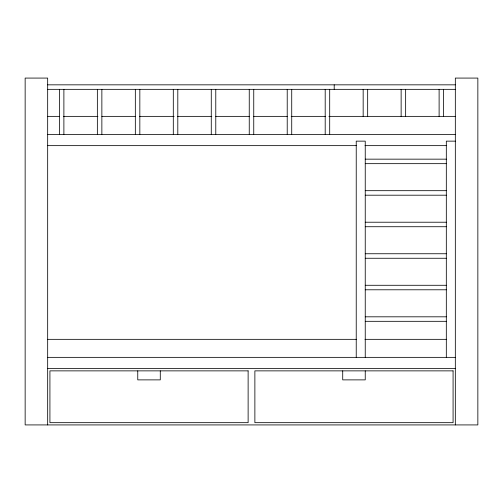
<?xml version="1.0" encoding="UTF-8"?>
<svg xmlns="http://www.w3.org/2000/svg" width="503" height="503" viewBox="0 0 503 503"><rect width="100%" height="100%" fill="white"/><g stroke="black" fill="none" stroke-linecap="round" stroke-linejoin="round"><path stroke-width="0.75" d="M47.672 84.837L455.328 84.837M47.672 89.339L455.328 89.339M47.672 116.363L59.455 116.363M63.384 116.363L97.94 116.363M101.87 116.363L135.647 116.363M139.57 116.363L174.132 116.363M177.276 116.363L211.832 116.363M215.762 116.363L249.538 116.363M253.462 116.363L287.238 116.363M291.168 116.363L325.724 116.363M328.868 116.363L455.328 116.363M47.672 134.383L455.328 134.383M455.328 141.142L446.318 141.142L446.318 357.356M47.672 145.644L356.357 145.644M365.002 145.644L446.689 145.644M365.241 159.155L446.318 159.155M365.241 163.664L446.318 163.664M365.241 190.687L446.318 190.687M365.241 195.195L446.318 195.195M365.241 222.219L446.318 222.219M365.241 226.727L446.318 226.727M365.241 253.751L446.318 253.751M365.241 258.259L446.318 258.259M365.241 285.283L446.318 285.283M365.241 289.791L446.318 289.791M365.241 316.815L446.318 316.815M365.241 321.316L446.318 321.316M47.672 339.336L356.357 339.336M365.002 339.336L446.689 339.336M47.672 357.356L455.328 357.356M47.672 368.617L455.328 368.617M455.328 424.922L455.328 78.078L477.85 78.078L477.85 424.922L25.15 424.922L25.15 78.078L47.672 78.078L47.672 424.922M443.615 89.339L443.615 116.52M439.113 89.339L439.113 116.52M405.644 89.339L405.644 116.52M401.136 89.339L401.136 116.52M367.668 89.339L367.668 116.52M365.241 357.356L365.241 141.142L356.231 141.142L356.231 357.356M365.241 370.868L365.241 379.878L342.713 379.878L342.713 370.868M363.166 89.339L363.166 116.52M334.199 84.837L334.199 89.339M329.698 89.339L329.698 134.383M325.196 89.339L325.196 134.383M291.727 89.339L291.727 134.383M287.219 89.339L287.219 134.383M253.751 89.339L253.751 134.383M249.249 89.339L249.249 134.383M215.781 89.339L215.781 134.383M211.273 89.339L211.273 134.383M177.804 89.339L177.804 134.383M173.302 89.339L173.302 134.383M160.287 370.868L160.287 379.878L137.759 379.878L137.759 370.868M139.834 89.339L139.834 134.383M135.332 89.339L135.332 134.383M101.864 89.339L101.864 134.383M97.356 89.339L97.356 134.383M63.887 89.339L63.887 134.383M59.385 89.339L59.385 134.383M248.124 370.868L49.923 370.868L49.923 422.671L248.124 422.671L248.124 370.868M453.077 370.868L254.876 370.868L254.876 422.671L453.077 422.671L453.077 370.868"/></g></svg>
